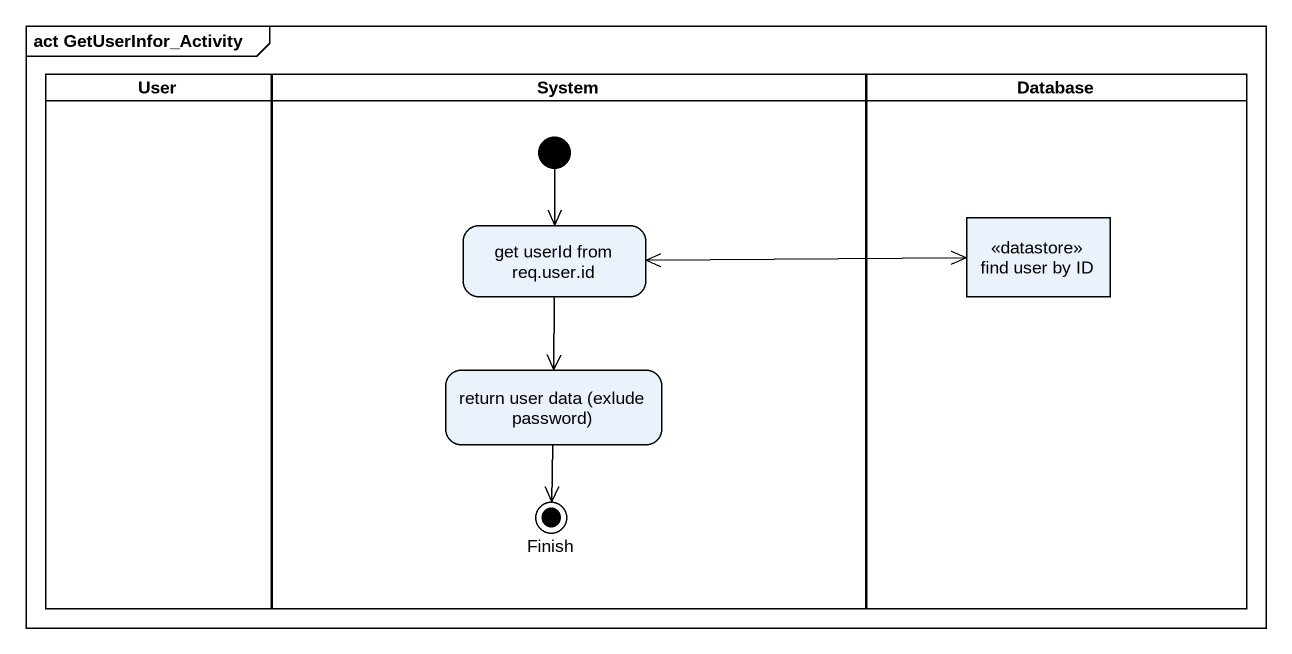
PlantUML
@startuml
mainframe act GetUserInfor_Activity
hide empty description
state User <<partition>>
state System <<partition>> {
  state "get userId from req.user.id" as get_userId_from_req_user_id
  state "return user data (exlude password)" as return_user_data_exlude
  state Finish <<end>>
  [*] --> get_userId_from_req_user_id
}
state "Database" as Database_ <<partition>> {
  state "find user by ID" as find_user_by_ID <<datastore>>
}
get_userId_from_req_user_id -right-> find_user_by_ID
get_userId_from_req_user_id --> return_user_data_exlude
find_user_by_ID -left-> get_userId_from_req_user_id
return_user_data_exlude --> Finish
@enduml
